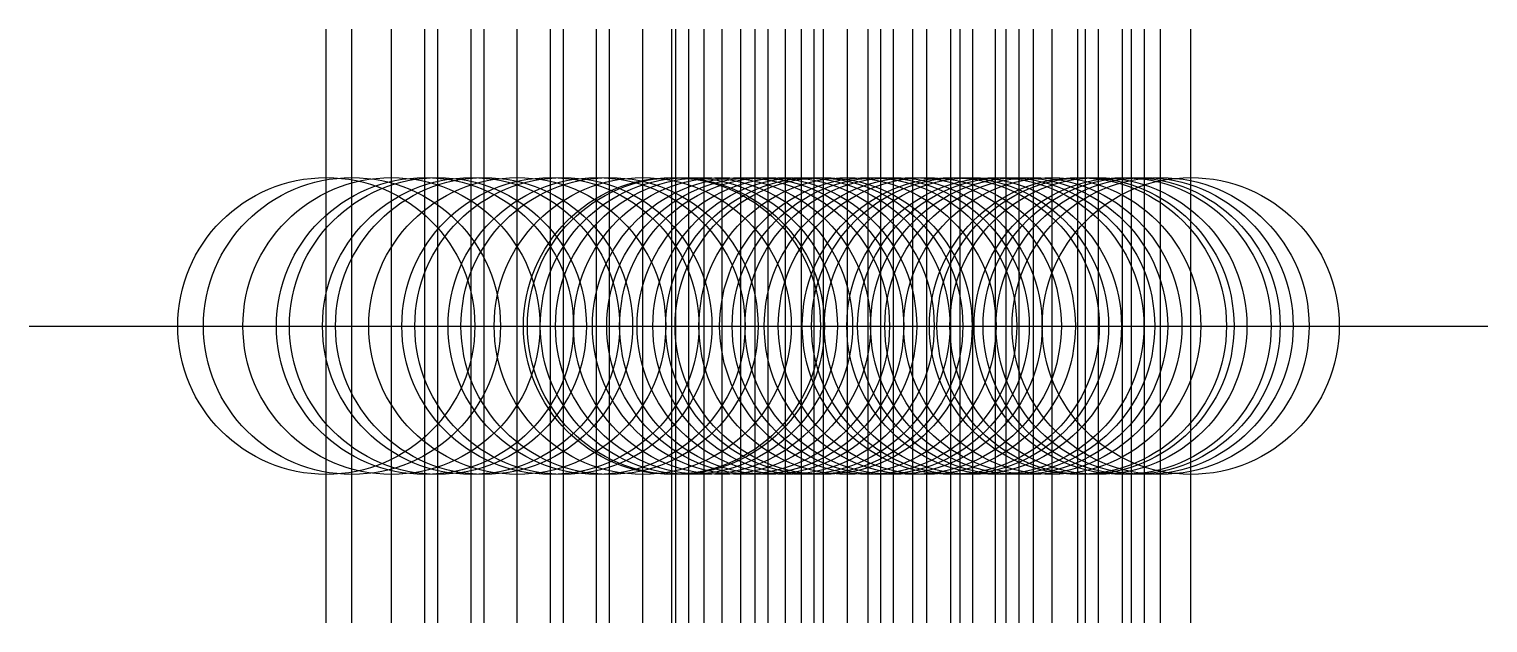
# Model space of a CAD drawing. Header units: millimetres. Extents: x -52766 to 74310, y -100 to 80375.
# Drawn here: x 73818.9 to 74310, y -100 to 100 of the extents above.
import ezdxf

# ---------------------------------------------------------------- set-up
doc = ezdxf.new("R2010")
doc.units = ezdxf.units.MM
doc.header["$PDMODE"] = 34
doc.header["$PDSIZE"] = 100

msp = doc.modelspace()

# ---------------------------------------------------------------- linework, layer by layer
for p in [(73918.942, 0), (73918.942, 0), (73918.942, 0), (73927.586, 0), (73940.895, 0), (73952.159, 0), (73956.523, 0), (73967.693, 0), (73972.057, 0), (73983.227, 0), (73994.398, 0), (73998.762, 0), (74009.932, 0), (74014.296, 0), (74025.466, 0), (74035.319, 0), (74036.636, 0), (74041, 0), (74046.12, 0), (74052.17, 0), (74058.553, 0), (74063.34, 0), (74067.704, 0), (74073.573, 0), (74078.874, 0), (74083.238, 0), (74086.352, 0), (74094.408, 0), (74101.372, 0), (74105.579, 0), (74109.942, 0), (74116.392, 0), (74121.113, 0), (74129.17, 0), (74132.283, 0), (74136.647, 0), (74144.191, 0), (74147.817, 0), (74152.181, 0), (74156.969, 0), (74163.351, 0), (74171.989, 0), (74174.521, 0), (74178.885, 0), (74187.01, 0), (74190.055, 0), (74194.419, 0), (74199.788, 0), (74209.953, 0)]:
    msp.add_point(p)

doc.saveas('drawing.dxf')
